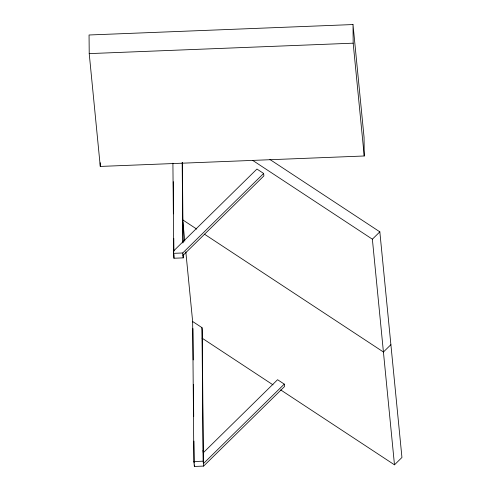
<?xml version="1.0" encoding="UTF-8"?>
<svg xmlns="http://www.w3.org/2000/svg" width="491" height="491" viewBox="0 0 491 491"><rect width="100%" height="100%" fill="white"/><g stroke="black" fill="none" stroke-linecap="round" stroke-linejoin="round"><path stroke-width="0.74" d="M183.198 254.24L183.229 257.873L173.961 258.241L173.458 251.11L256.94 169.045L263.636 173.458L263.876 175.907L182.99 255.424M173.476 253.338L182.744 252.975L263.636 173.458M379.838 231.85L401.945 457.483L394.482 464.824L372.374 239.191L379.838 231.85L269.884 159.465M284.271 384.115L203.384 463.633L202.218 330.093L201.979 327.644L192.656 321.507L193.877 461.552L194.356 466.45L203.624 466.082L284.51 386.564L284.271 384.115L277.575 379.709L203.286 452.739L203.047 450.284M390.891 344.67L383.428 352.004L204.428 234.158M353.011 24.55L89.055 34.99L89.221 53.611L100.274 166.431L364.224 155.991L364.064 137.37L353.011 24.55L353.17 43.177L364.224 155.991M89.221 53.611L353.17 43.177M193.877 461.552L203.145 461.184L203.624 466.082M252.828 160.483L372.374 239.191M196.762 229.107L182.695 219.851L182.394 216.801M202.059 338.139L273.014 384.858M280.686 389.909L394.482 464.824M182.922 222.135L184.788 241.191M185.831 251.865L192.699 321.998M182.744 252.975L183.229 257.873M173.458 251.11L173.581 252.337M194.215 463.001L193.914 441.102M201.979 327.644L203.145 461.184M194.344 464.965L194.356 466.45M192.932 328.547L193.209 359.94M193.423 384.441L193.706 416.601M182.394 162.662L183.094 242.376M182.173 162.509L182.879 242.996M173.292 181.713L173.575 213.855M173.783 238.344L173.9 251.355M173.924 254.412L173.961 258.241M172.912 163.215L173.679 251.263M100.238 162.705L100.274 166.431"/></g></svg>
